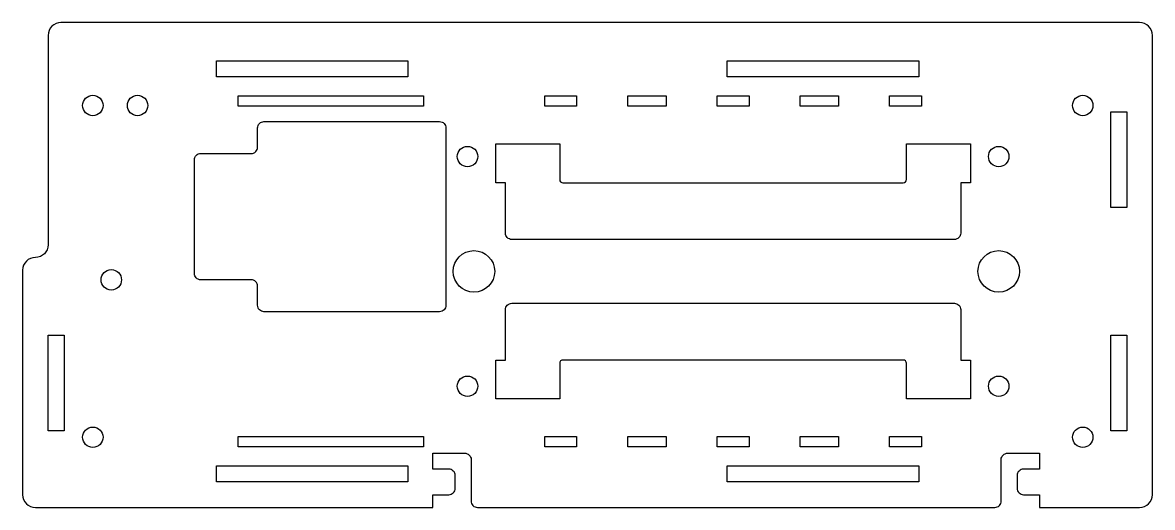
# Model space of a CAD drawing. Header units: millimetres. Extents: x 160 to 337, y -88 to -12.
import ezdxf

# ---------------------------------------------------------------- set-up
doc = ezdxf.new("R2010")
doc.units = ezdxf.units.MM
doc.layers.get('0').update_dxf_attribs({"linetype": 'CONTINUOUS'})

msp = doc.modelspace()

# ---------------------------------------------------------------- linework, layer by layer
for points in [[(162.14, -49.1, 0.41421), (160.14, -51.1), (160.14, -86.28, 0.414214), (162.14, -88.28), (224.37, -88.28), (224.37, -86.28), (226.87, -86.28, 0.414214), (227.87, -85.28), (227.87, -83.28, 0.414214), (226.87, -82.28), (224.37, -82.28), (224.37, -79.78), (229.37, -79.78, -0.414214), (230.37, -80.78), (230.37, -87.28, 0.414214), (231.37, -88.28), (312.37, -88.28, 0.414214), (313.37, -87.28), (313.37, -80.78, -0.414214), (314.37, -79.78), (319.37, -79.78), (319.37, -82.28), (316.87, -82.28, 0.414214), (315.87, -83.28), (315.87, -85.28, 0.414214), (316.87, -86.28), (316.87, -86.28), (319.37, -86.28), (319.37, -88.28), (335.04, -88.28, 0.414214), (337.04, -86.28), (337.04, -14.28, 0.414214), (335.04, -12.28), (166.14, -12.28, 0.414214), (164.14, -14.28), (164.14, -47.1, -0.41421)], [(196.93, -53.6, 0.414214), (195.93, -52.6), (188.03, -52.6, -0.414214), (187.03, -51.6), (187.03, -33.8, -0.414214), (188.03, -32.8), (195.93, -32.8, 0.414214), (196.93, -31.8), (196.93, -28.8, -0.414214), (197.93, -27.8), (225.43, -27.8, -0.414214), (226.43, -28.8), (226.43, -56.6, -0.414214), (225.43, -57.6), (197.93, -57.6, -0.414214), (196.93, -56.6)], [(244.24, -36.88, 0.414214), (244.74, -37.38), (298.04, -37.38, 0.414214), (298.54, -36.88), (298.54, -31.28), (308.54, -31.28), (308.54, -37.38), (307.04, -37.38), (307.04, -45.28, -0.414214), (306.04, -46.28), (236.74, -46.28, -0.414214), (235.74, -45.28), (235.74, -37.38), (234.24, -37.38), (234.24, -31.28), (244.24, -31.28)], [(298.54, -65.68, 0.414214), (298.04, -65.18), (244.74, -65.18, 0.414214), (244.24, -65.68), (244.24, -71.28), (234.24, -71.28), (234.24, -65.18), (235.74, -65.18), (235.74, -57.28, -0.414214), (236.74, -56.28), (306.04, -56.28, -0.414214), (307.04, -57.28), (307.04, -65.18), (308.54, -65.18), (308.54, -71.28), (298.54, -71.28)]]:
    msp.add_lwpolyline(points, format="xyb", close=True)
for points in [[(190.48, -20.78), (190.48, -18.28), (220.48, -18.28), (220.48, -20.78)], [(270.48, -20.78), (270.48, -18.28), (300.48, -18.28), (300.48, -20.78)], [(222.91, -25.38), (193.91, -25.38), (193.91, -23.78), (222.91, -23.78)], [(246.89, -23.78), (246.89, -25.38), (241.89, -25.38), (241.89, -23.78)], [(254.89, -23.78), (260.89, -23.78), (260.89, -25.38), (254.89, -25.38)], [(268.89, -23.78), (273.89, -23.78), (273.89, -25.38), (268.89, -25.38)], [(287.89, -23.78), (287.89, -25.38), (281.89, -25.38), (281.89, -23.78)], [(295.89, -23.78), (300.89, -23.78), (300.89, -25.38), (295.89, -25.38)], [(330.54, -26.28), (333.04, -26.28), (333.04, -41.28), (330.54, -41.28)], [(164.14, -61.28), (166.64, -61.28), (166.64, -76.28), (164.14, -76.28)], [(333.04, -76.28), (330.54, -76.28), (330.54, -61.28), (333.04, -61.28)], [(193.91, -77.18), (222.91, -77.18), (222.91, -78.78), (193.91, -78.78)], [(246.89, -78.78), (241.89, -78.78), (241.89, -77.18), (246.89, -77.18)], [(260.89, -78.78), (254.89, -78.78), (254.89, -77.18), (260.89, -77.18)], [(273.89, -78.78), (268.89, -78.78), (268.89, -77.18), (273.89, -77.18)], [(281.89, -78.78), (281.89, -77.18), (287.89, -77.18), (287.89, -78.78)], [(295.89, -77.18), (300.89, -77.18), (300.89, -78.78), (295.89, -78.78)], [(220.48, -81.78), (220.48, -84.28), (190.48, -84.28), (190.48, -81.78)], [(270.48, -84.28), (270.48, -81.78), (300.48, -81.78), (300.48, -84.28)]]:
    msp.add_lwpolyline(points, close=True)
for centre, radius in [((171.14, -25.28), 1.6), ((178.14, -25.28), 1.6), ((326.14, -25.28), 1.6), ((229.81, -33.28), 1.6), ((312.98, -33.28), 1.6), ((230.81, -51.28), 3.25), ((312.98, -51.28), 3.25), ((174.03, -52.6), 1.6), ((229.81, -69.28), 1.6), ((312.98, -69.28), 1.6), ((171.14, -77.28), 1.6), ((326.14, -77.28), 1.6)]:
    msp.add_circle(centre, radius)

doc.saveas('drawing.dxf')
